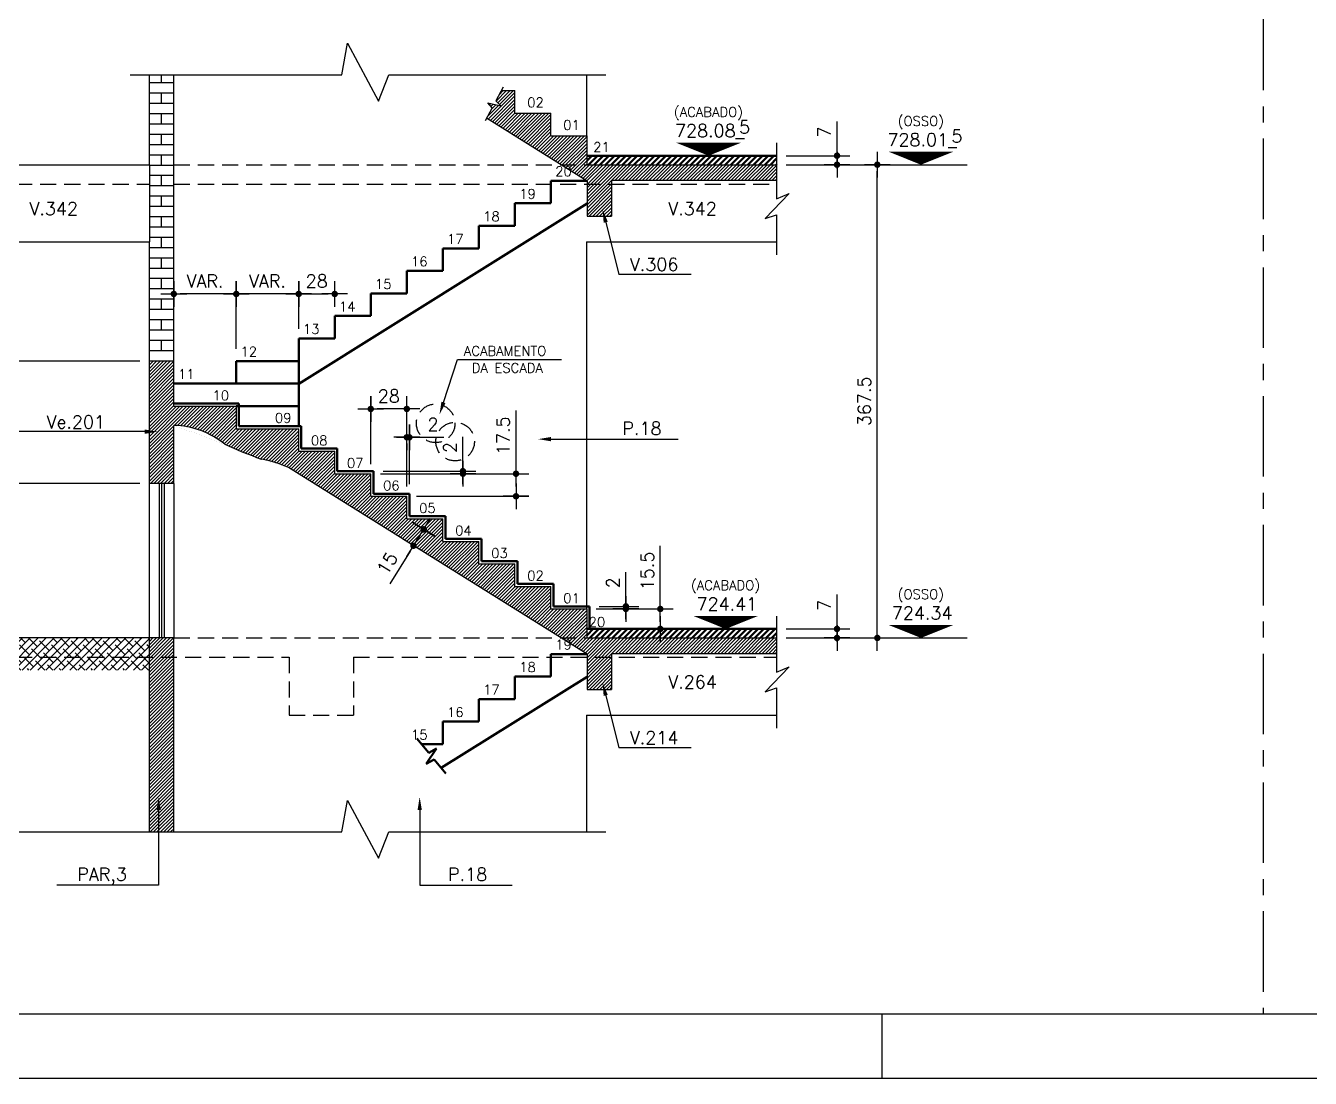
# Model space of a CAD drawing. Header units: inches. Extents: x 0 to 5940, y 0 to 4205.
# Drawn here: x 2500 to 3498, y 0 to 817 of the extents above; entities that cross this region are included whole.
import ezdxf
from ezdxf.enums import TextEntityAlignment as Align

# ---------------------------------------------------------------- set-up
doc = ezdxf.new("R2010")
doc.units = ezdxf.units.IN
doc.header["$LTSCALE"] = 50
doc.header["$MEASUREMENT"] = 0
doc.linetypes.add('CENTER', pattern=[2, 1.25, -0.25, 0.25, -0.25])
doc.linetypes.add('HIDDEN', pattern=[0.375, 0.25, -0.125])
for name, color, linetype in [('CORTES', 2, 'Continuous'), ('COTA', 6, 'Continuous'), ('FOLHA', 7, 'Continuous'), ('NIVEL', 3, 'Continuous'), ('TEXTO', 3, 'Continuous')]:
    doc.layers.add(name, color=color, linetype=linetype)
doc.styles.add('ROMANS', font='romans.shx')
doc.dimstyles.new('COTA_50', dxfattribs={"dimscale": 5, "dimtxt": 2, "dimasz": 1, "dimexe": 2, "dimexo": 1.5, "dimgap": 1, "dimtad": 1, "dimzin": 12, "dimdsep": 46, "dimtxsty": 'ROMANS', "dimblk1": 'COTA', "dimblk2": 'COTA', "dimsah": 1, "dimcen": -4, "dimdle": 1.5, "dimclrd": 6, "dimclre": 6, "dimclrt": 3, "dimadec": 0, "dimazin": 0, "dimtfac": 1, "dimtofl": 0, "dimtmove": 0, "dimatfit": 3, "dimldrblk": 'COTA', "dimfxl": 1, "dimtolj": 1, "dimtzin": 12, "dimarcsym": 0})

# ---------------------------------------------------------------- blocks, each defined once
blk = doc.blocks.new('COTA')
at = {"layer": 'COTA'}
for p, q in [((0, -2), (0, 2)), ((2, 0), (-2, 0))]:
    blk.add_line(p, q, dxfattribs=at)
at = {"layer": 'COTA', "const_width": 0.5}
blk.add_lwpolyline([(-0.25, 0, 1), (0.25, 0, 1)], format="xyb", close=True, dxfattribs=at)
blk = doc.blocks.new('*D111')
at = {"layer": 'COTA', "color": 6, "lineweight": -2, "transparency": 16777216}
for p, q in [((3129.95, 354), (3129.95, 375.66)), ((3090.53, 349), (3139.95, 349)), ((3090.53, 342), (3139.95, 342)), ((3129.95, 337), (3129.95, 332))]:
    blk.add_line(p, q, dxfattribs=at)
at = {"layer": 'Defpoints', "color": 0, "transparency": 16777216}
for p in [(3083.03, 349), (3083.03, 342), (3129.95, 349)]:
    blk.add_point(p, dxfattribs=at)
at = {"layer": 'COTA', "color": 6, "lineweight": -2, "transparency": 16777216, "xscale": 5, "yscale": 5, "zscale": 5}
for p, rotation in [((3129.95, 349), 270), ((3129.95, 342), 90)]:
    blk.add_blockref('COTA', p, dxfattribs=dict(at, rotation=rotation))
at = {"layer": 'COTA', "color": 3, "transparency": 16777216, "insert": (3119.95, 367.33), "char_height": 10, "attachment_point": 5, "rotation": 90, "style": 'ROMANS'}
blk.add_mtext('\\A1;7', dxfattribs=at)
blk = doc.blocks.new('*D109')
at = {"layer": 'COTA', "color": 6, "lineweight": -2, "transparency": 16777216}
for p, q in [((2663.27, 566.5), (2663.27, 619.11)), ((2711.77, 584), (2711.77, 619.11)), ((2706.77, 609.11), (2668.27, 609.11))]:
    blk.add_line(p, q, dxfattribs=at)
at = {"layer": 'Defpoints', "color": 0, "transparency": 16777216}
for p in [(2663.27, 609.11), (2711.77, 576.5), (2663.27, 559)]:
    blk.add_point(p, dxfattribs=at)
at = {"layer": 'COTA', "color": 6, "lineweight": -2, "transparency": 16777216, "xscale": 5, "yscale": 5, "zscale": 5, "rotation": 180}
blk.add_blockref('COTA', (2663.27, 609.11), dxfattribs=at)
at = {"layer": 'COTA', "color": 6, "lineweight": -2, "transparency": 16777216, "xscale": 5, "yscale": 5, "zscale": 5}
blk.add_blockref('COTA', (2711.77, 609.11), dxfattribs=at)
at = {"layer": 'COTA', "color": 3, "transparency": 16777216, "insert": (2687.52, 619.11), "char_height": 10, "attachment_point": 5, "style": 'ROMANS'}
blk.add_mtext('\\A1;VAR.', dxfattribs=at)
blk = doc.blocks.new('*D110')
at = {"layer": 'COTA', "color": 6, "lineweight": -2, "transparency": 16777216}
for p, q in [((2711.77, 582), (2711.77, 619.11)), ((2739.77, 599.5), (2739.77, 619.11)), ((2716.77, 609.11), (2734.77, 609.11))]:
    blk.add_line(p, q, dxfattribs=at)
at = {"layer": 'Defpoints', "color": 0, "transparency": 16777216}
for p in [(2739.77, 609.11), (2739.77, 592), (2711.77, 574.5)]:
    blk.add_point(p, dxfattribs=at)
at = {"layer": 'COTA', "color": 6, "lineweight": -2, "transparency": 16777216, "xscale": 5, "yscale": 5, "zscale": 5, "rotation": 180}
blk.add_blockref('COTA', (2711.77, 609.11), dxfattribs=at)
at = {"layer": 'COTA', "color": 6, "lineweight": -2, "transparency": 16777216, "xscale": 5, "yscale": 5, "zscale": 5}
blk.add_blockref('COTA', (2739.77, 609.11), dxfattribs=at)
at = {"layer": 'COTA', "color": 3, "transparency": 16777216, "insert": (2725.77, 619.11), "char_height": 10, "attachment_point": 5, "style": 'ROMANS'}
blk.add_mtext('\\A1;28', dxfattribs=at)
blk = doc.blocks.new('*D108')
at = {"layer": 'COTA', "color": 6, "lineweight": -2, "transparency": 16777216}
for p, q in [((2614.77, 606.61), (2614.77, 619.11)), ((2663.27, 606.61), (2663.27, 619.11)), ((2658.27, 609.11), (2619.77, 609.11))]:
    blk.add_line(p, q, dxfattribs=at)
at = {"layer": 'Defpoints', "color": 0, "transparency": 16777216}
for p in [(2614.77, 609.11), (2614.77, 599.11), (2663.27, 599.11)]:
    blk.add_point(p, dxfattribs=at)
at = {"layer": 'COTA', "color": 6, "lineweight": -2, "transparency": 16777216, "xscale": 5, "yscale": 5, "zscale": 5, "rotation": 180}
blk.add_blockref('COTA', (2614.77, 609.11), dxfattribs=at)
at = {"layer": 'COTA', "color": 6, "lineweight": -2, "transparency": 16777216, "xscale": 5, "yscale": 5, "zscale": 5}
blk.add_blockref('COTA', (2663.27, 609.11), dxfattribs=at)
at = {"layer": 'COTA', "color": 3, "transparency": 16777216, "insert": (2639.02, 619.11), "char_height": 10, "attachment_point": 5, "style": 'ROMANS'}
blk.add_mtext('\\A1;VAR.', dxfattribs=at)
blk = doc.blocks.new('*D112')
at = {"layer": 'COTA', "color": 6, "lineweight": -2, "transparency": 16777216}
for p, q in [((3090.53, 709.5), (3171.25, 709.5)), ((3161.25, 347), (3161.25, 704.5)), ((3163.14, 342), (3171.25, 342))]:
    blk.add_line(p, q, dxfattribs=at)
at = {"layer": 'Defpoints', "color": 0, "transparency": 16777216}
for p in [(3083.03, 709.5), (3161.25, 709.5), (3155.64, 342)]:
    blk.add_point(p, dxfattribs=at)
at = {"layer": 'COTA', "color": 6, "lineweight": -2, "transparency": 16777216, "xscale": 5, "yscale": 5, "zscale": 5}
for p, rotation in [((3161.25, 709.5), 90), ((3161.25, 342), 270)]:
    blk.add_blockref('COTA', p, dxfattribs=dict(at, rotation=rotation))
at = {"layer": 'COTA', "color": 3, "transparency": 16777216, "insert": (3151.25, 525.75), "char_height": 10, "attachment_point": 5, "rotation": 90, "style": 'ROMANS'}
blk.add_mtext('\\A1;367.5', dxfattribs=at)
blk = doc.blocks.new('*D113')
at = {"layer": 'COTA', "color": 6, "lineweight": -2, "transparency": 16777216}
for p, q in [((3129.95, 721.5), (3129.95, 743.16)), ((3090.53, 716.5), (3139.95, 716.5)), ((3090.53, 709.5), (3139.95, 709.5)), ((3129.95, 704.5), (3129.95, 699.5))]:
    blk.add_line(p, q, dxfattribs=at)
at = {"layer": 'Defpoints', "color": 0, "transparency": 16777216}
for p in [(3083.03, 716.5), (3083.03, 709.5), (3129.95, 716.5)]:
    blk.add_point(p, dxfattribs=at)
at = {"layer": 'COTA', "color": 6, "lineweight": -2, "transparency": 16777216, "xscale": 5, "yscale": 5, "zscale": 5}
for p, rotation in [((3129.95, 716.5), 270), ((3129.95, 709.5), 90)]:
    blk.add_blockref('COTA', p, dxfattribs=dict(at, rotation=rotation))
at = {"layer": 'COTA', "color": 3, "transparency": 16777216, "insert": (3119.95, 734.83), "char_height": 10, "attachment_point": 5, "rotation": 90, "style": 'ROMANS'}
blk.add_mtext('\\A1;7', dxfattribs=at)
blk = doc.blocks.new('*D115')
at = {"layer": 'COTA', "color": 6, "lineweight": -2, "transparency": 16777216}
for p, q in [((2992.67, 369.5), (2992.67, 413.55)), ((2942.77, 364.5), (3002.67, 364.5)), ((2981.22, 349), (3002.67, 349)), ((2992.67, 344), (2992.67, 339))]:
    blk.add_line(p, q, dxfattribs=at)
at = {"layer": 'Defpoints', "color": 0, "transparency": 16777216}
for p in [(2935.27, 364.5), (2992.67, 364.5), (2973.72, 349)]:
    blk.add_point(p, dxfattribs=at)
at = {"layer": 'COTA', "color": 6, "lineweight": -2, "transparency": 16777216, "xscale": 5, "yscale": 5, "zscale": 5}
for p, rotation in [((2992.67, 364.5), 270), ((2992.67, 349), 90)]:
    blk.add_blockref('COTA', p, dxfattribs=dict(at, rotation=rotation))
at = {"layer": 'COTA', "color": 3, "transparency": 16777216, "insert": (2982.67, 394.02), "char_height": 10, "attachment_point": 5, "rotation": 90, "style": 'ROMANS'}
blk.add_mtext('\\A1;15.5', dxfattribs=at)
blk = doc.blocks.new('*D116')
at = {"layer": 'COTA', "color": 6, "lineweight": -2, "transparency": 16777216}
for p, q in [((2965.92, 371.5), (2965.92, 393.16)), ((2945.27, 366.5), (2975.92, 366.5)), ((2964.75, 364.5), (2975.92, 364.5)), ((2965.92, 359.5), (2965.92, 354.5))]:
    blk.add_line(p, q, dxfattribs=at)
at = {"layer": 'Defpoints', "color": 0, "transparency": 16777216}
for p in [(2937.77, 366.5), (2957.25, 364.5), (2965.92, 366.5)]:
    blk.add_point(p, dxfattribs=at)
at = {"layer": 'COTA', "color": 6, "lineweight": -2, "transparency": 16777216, "xscale": 5, "yscale": 5, "zscale": 5}
for p, rotation in [((2965.92, 366.5), 270), ((2965.92, 364.5), 90)]:
    blk.add_blockref('COTA', p, dxfattribs=dict(at, rotation=rotation))
at = {"layer": 'COTA', "color": 3, "transparency": 16777216, "insert": (2955.92, 384.83), "char_height": 10, "attachment_point": 5, "rotation": 90, "style": 'ROMANS'}
blk.add_mtext('\\A1;2', dxfattribs=at)
blk = doc.blocks.new('*D117')
at = {"layer": 'CORTES', "color": 6, "lineweight": -2, "transparency": 16777216}
for p, q in [((2817.41, 420.97), (2800.4, 431.61)), ((2811.53, 430.55), (2814.18, 434.79)), ((2798.28, 409.35), (2782.5, 384.11)), ((2809.46, 408.25), (2792.45, 418.89))]:
    blk.add_line(p, q, dxfattribs=at)
at = {"layer": 'Defpoints', "color": 0, "transparency": 16777216}
for p in [(2800.93, 413.59), (2823.77, 417), (2815.82, 404.28)]:
    blk.add_point(p, dxfattribs=at)
at = {"layer": 'CORTES', "color": 6, "lineweight": -2, "transparency": 16777216, "xscale": 5, "yscale": 5, "zscale": 5}
for p, rotation in [((2808.88, 426.31), 237.9946167919209), ((2800.93, 413.59), 57.99461679192092)]:
    blk.add_blockref('COTA', p, dxfattribs=dict(at, rotation=rotation))
at = {"layer": 'CORTES', "color": 3, "transparency": 16777216, "insert": (2780.58, 399.91), "char_height": 10, "attachment_point": 5, "rotation": 57.99462, "style": 'ROMANS'}
blk.add_mtext('\\A1;15', dxfattribs=at)
blk = doc.blocks.new('*D118')
at = {"layer": 'COTA', "color": 6, "lineweight": -2, "transparency": 16777216}
for p, q in [((2767.77, 477), (2767.77, 529.81)), ((2795.77, 459.5), (2795.77, 529.81)), ((2790.77, 519.81), (2772.77, 519.81))]:
    blk.add_line(p, q, dxfattribs=at)
at = {"layer": 'Defpoints', "color": 0, "transparency": 16777216}
for p in [(2767.77, 519.81), (2767.77, 469.5), (2795.77, 452)]:
    blk.add_point(p, dxfattribs=at)
at = {"layer": 'COTA', "color": 6, "lineweight": -2, "transparency": 16777216, "xscale": 5, "yscale": 5, "zscale": 5, "rotation": 180}
blk.add_blockref('COTA', (2767.77, 519.81), dxfattribs=at)
at = {"layer": 'COTA', "color": 6, "lineweight": -2, "transparency": 16777216, "xscale": 5, "yscale": 5, "zscale": 5}
blk.add_blockref('COTA', (2795.77, 519.81), dxfattribs=at)
at = {"layer": 'COTA', "color": 3, "transparency": 16777216, "insert": (2781.77, 529.81), "char_height": 10, "attachment_point": 5, "style": 'ROMANS'}
blk.add_mtext('\\A1;28', dxfattribs=at)
blk = doc.blocks.new('*D119')
at = {"layer": 'COTA', "color": 6, "lineweight": -2, "transparency": 16777216}
for p, q in [((2880.6, 474.5), (2880.6, 518.55)), ((2775.27, 469.5), (2890.6, 469.5)), ((2803.27, 452), (2890.6, 452)), ((2880.6, 447), (2880.6, 442))]:
    blk.add_line(p, q, dxfattribs=at)
at = {"layer": 'Defpoints', "color": 0, "transparency": 16777216}
for p in [(2767.77, 469.5), (2880.6, 469.5), (2795.77, 452)]:
    blk.add_point(p, dxfattribs=at)
at = {"layer": 'COTA', "color": 6, "lineweight": -2, "transparency": 16777216, "xscale": 5, "yscale": 5, "zscale": 5}
for p, rotation in [((2880.6, 469.5), 270), ((2880.6, 452), 90)]:
    blk.add_blockref('COTA', p, dxfattribs=dict(at, rotation=rotation))
at = {"layer": 'COTA', "color": 3, "transparency": 16777216, "insert": (2870.6, 499.02), "char_height": 10, "attachment_point": 5, "rotation": 90, "style": 'ROMANS'}
blk.add_mtext('\\A1;17.5', dxfattribs=at)
blk = doc.blocks.new('*D120')
at = {"layer": 'COTA', "color": 6, "lineweight": -2, "transparency": 16777216}
for p, q in [((2797.77, 461.5), (2797.77, 507.8)), ((2790.77, 497.8), (2785.77, 497.8)), ((2795.77, 493.09), (2795.77, 487.8)), ((2797.77, 497.8), (2824.43, 497.8)), ((2802.77, 497.8), (2807.77, 497.8))]:
    blk.add_line(p, q, dxfattribs=at)
at = {"layer": 'Defpoints', "color": 0, "transparency": 16777216}
for p in [(2795.77, 500.59), (2797.77, 497.8), (2797.77, 454)]:
    blk.add_point(p, dxfattribs=at)
at = {"layer": 'COTA', "color": 6, "lineweight": -2, "transparency": 16777216, "xscale": 5, "yscale": 5, "zscale": 5}
blk.add_blockref('COTA', (2795.77, 497.8), dxfattribs=at)
at = {"layer": 'COTA', "color": 6, "lineweight": -2, "transparency": 16777216, "xscale": 5, "yscale": 5, "zscale": 5, "rotation": 180}
blk.add_blockref('COTA', (2797.77, 497.8), dxfattribs=at)
at = {"layer": 'COTA', "color": 3, "transparency": 16777216, "insert": (2816.1, 507.8), "char_height": 10, "attachment_point": 5, "style": 'ROMANS'}
blk.add_mtext('\\A1;2', dxfattribs=at)
blk = doc.blocks.new('*D121')
at = {"layer": 'COTA', "color": 6, "lineweight": -2, "transparency": 16777216}
for p, q in [((2839.36, 476.5), (2839.36, 498.16)), ((2775.27, 469.5), (2849.36, 469.5)), ((2777.27, 471.5), (2849.36, 471.5)), ((2839.36, 464.5), (2839.36, 459.5))]:
    blk.add_line(p, q, dxfattribs=at)
at = {"layer": 'Defpoints', "color": 0, "transparency": 16777216}
for p in [(2767.77, 469.5), (2769.77, 471.5), (2839.36, 471.5)]:
    blk.add_point(p, dxfattribs=at)
at = {"layer": 'COTA', "color": 6, "lineweight": -2, "transparency": 16777216, "xscale": 5, "yscale": 5, "zscale": 5}
for p, rotation in [((2839.36, 471.5), 270), ((2839.36, 469.5), 90)]:
    blk.add_blockref('COTA', p, dxfattribs=dict(at, rotation=rotation))
at = {"layer": 'COTA', "color": 3, "transparency": 16777216, "insert": (2829.36, 489.83), "char_height": 10, "attachment_point": 5, "rotation": 90, "style": 'ROMANS'}
blk.add_mtext('\\A1;2', dxfattribs=at)
blk = doc.blocks.new('*D259')
at = {"layer": 'COTA', "color": 6, "lineweight": -2}
for p, q in [((2588.27, 557), (2369.93, 557)), ((2379.93, 552), (2379.93, 467)), ((2588.27, 462), (2369.93, 462))]:
    blk.add_line(p, q, dxfattribs=at)
at = {"layer": 'Defpoints', "color": 0}
for p in [(2595.77, 557), (2379.93, 462), (2595.77, 462)]:
    blk.add_point(p, dxfattribs=at)
at = {"layer": 'COTA', "color": 6, "lineweight": -2, "xscale": 5, "yscale": 5, "zscale": 5}
for p, rotation in [((2379.93, 557), 90), ((2379.93, 462), 270)]:
    blk.add_blockref('COTA', p, dxfattribs=dict(at, rotation=rotation))
at = {"layer": 'COTA', "color": 3, "insert": (2369.93, 509.5), "char_height": 10, "attachment_point": 5, "rotation": 90, "style": 'ROMANS'}
blk.add_mtext('\\A1;95', dxfattribs=at)
blk = doc.blocks.new('*D260')
at = {"layer": 'COTA', "color": 6, "lineweight": -2, "transparency": 16777216}
for p, q in [((2580.77, 462), (2369.93, 462)), ((2379.93, 457), (2379.93, 347)), ((2447.21, 342), (2369.93, 342))]:
    blk.add_line(p, q, dxfattribs=at)
at = {"layer": 'Defpoints', "color": 0, "transparency": 16777216}
for p in [(2588.27, 462), (2379.93, 342), (2454.71, 342)]:
    blk.add_point(p, dxfattribs=at)
at = {"layer": 'COTA', "color": 6, "lineweight": -2, "transparency": 16777216, "xscale": 5, "yscale": 5, "zscale": 5}
for p, rotation in [((2379.93, 462), 90), ((2379.93, 342), 270)]:
    blk.add_blockref('COTA', p, dxfattribs=dict(at, rotation=rotation))
at = {"layer": 'COTA', "color": 3, "transparency": 16777216, "insert": (2369.93, 402), "char_height": 10, "attachment_point": 5, "rotation": 90, "style": 'ROMANS'}
blk.add_mtext('\\A1;120', dxfattribs=at)

msp = doc.modelspace()

# ---------------------------------------------------------------- hatches: boundary and pattern name
at = {"layer": 'CORTES'}
h = msp.add_hatch(dxfattribs=at)
h.set_pattern_fill('ANSI31', color=252, scale=15)
h.set_pattern_definition([(45, (-6961.3629, 14083.8969), (-1.32582521, 1.32582521), [])])
h.paths.add_polyline_path([(3083.03, 709.498), (2935.768, 709.498), (2935.768, 731.998), (2907.768, 731.998), (2907.768, 749.498), (2879.768, 749.498), (2879.768, 766.998), (2869.285, 766.998), (2865.016, 759.071), (2868.692, 755.112), (2858.692, 757.612), (2862.057, 753.575), (2857.748, 745.572), (2935.768, 696.809), (2935.768, 669.498), (2954.768, 669.498), (2954.768, 697.498), (3083.03, 697.498)])
h.paths.add_polyline_path([(2910.253, 698.712), (2926.146, 698.712), (2926.146, 709.962), (2910.253, 709.962)], flags=25)
at = {"layer": 'CORTES', "linetype": 'Continuous', "lineweight": 50}
h = msp.add_hatch(dxfattribs=at)
h.set_pattern_fill('ANSI31', color=253, scale=25)
h.set_pattern_definition([(45, (-6961.363, 14083.897), (-2.2097087, 2.2097087), [])])
h.paths.add_polyline_path([(3083.03, 716.498), (2935.768, 716.498), (2935.768, 709.498), (3083.03, 709.498)])
at = {"layer": 'CORTES'}
h = msp.add_hatch(dxfattribs=at)
h.set_pattern_fill('ANSI31', color=252, scale=15)
h.paths.add_polyline_path([(3083.03, 341.998), (2935.768, 341.998), (2915.466, 341.998), (2935.768, 329.309), (2935.768, 326.998), (2954.768, 326.998), (2954.768, 329.998), (3083.03, 329.998)])
h.paths.add_polyline_path([(2954.768, 326.998), (2935.768, 326.998), (2935.768, 301.998), (2954.768, 301.998)])
h.paths.add_polyline_path([(2911.324, 331.212), (2925.789, 331.212), (2925.789, 342.462), (2911.324, 342.462)], flags=9)
edge = h.paths.add_edge_path()
edge.add_line((2614.768, 556.998), (2595.768, 556.998))
edge.add_line((2595.768, 556.998), (2595.768, 461.998))
edge.add_line((2595.768, 461.998), (2614.768, 461.998))
edge.add_line((2614.768, 461.998), (2614.768, 506.998))
edge.add_arc((2613.351, 442.06), 64.954, 50.838688, 88.749267, ccw=False)
edge.add_arc((2792.419, 792.189), 330.026, 245.272649, 250.580597)
edge.add_arc((2663.764, 384.052), 98.717, 66.061951, 78.945588, ccw=False)
edge.add_line((2703.818, 474.278), (2915.466, 341.998))
edge.add_line((2915.466, 341.998), (2935.768, 341.998))
edge.add_line((2935.768, 341.998), (2935.768, 364.498))
edge.add_line((2935.768, 364.498), (2907.768, 364.498))
edge.add_line((2907.768, 364.498), (2907.768, 381.998))
edge.add_line((2907.768, 381.998), (2879.768, 381.998))
edge.add_line((2879.768, 381.998), (2879.768, 399.498))
edge.add_line((2879.768, 399.498), (2851.768, 399.498))
edge.add_line((2851.768, 399.498), (2851.768, 416.998))
edge.add_line((2851.768, 416.998), (2823.768, 416.998))
edge.add_line((2823.768, 416.998), (2823.768, 434.498))
edge.add_line((2823.768, 434.498), (2795.768, 434.498))
edge.add_line((2795.768, 434.498), (2795.768, 451.998))
edge.add_line((2795.768, 451.998), (2767.768, 451.998))
edge.add_line((2767.768, 451.998), (2767.768, 469.498))
edge.add_line((2767.768, 469.498), (2739.768, 469.498))
edge.add_line((2739.768, 469.498), (2739.768, 486.998))
edge.add_line((2739.768, 486.998), (2711.768, 486.998))
edge.add_line((2711.768, 486.998), (2711.768, 504.498))
edge.add_line((2711.768, 504.498), (2663.268, 504.498))
edge.add_line((2663.268, 504.498), (2663.268, 521.998))
edge.add_line((2663.268, 521.998), (2614.768, 521.998))
edge.add_line((2614.768, 521.998), (2614.768, 556.998))
h = msp.add_hatch(dxfattribs=at)
h.set_pattern_fill('ANSI38', color=253, scale=35)
h.set_pattern_definition([(45, (-5642.808, 12366.112), (-3.0935922, 3.0935922), []), (135, (-5642.808, 12366.112), (-9.2807765, 3.0935922), [10.9375, -6.5625])])
h.paths.add_polyline_path([(2595.768, 341.998), (2454.705, 341.998), (2454.705, 316.998), (2595.768, 316.998)])
h = msp.add_hatch(dxfattribs=at)
h.set_pattern_fill('ANSI31', color=252, scale=15)
h.paths.add_polyline_path([(2614.768, 341.998), (2595.768, 341.998), (2595.768, 326.998), (2614.768, 326.998)])
h.paths.add_polyline_path([(2614.768, 326.998), (2595.768, 326.998), (2595.768, 191.335), (2614.768, 191.335)])
at = {"layer": 'CORTES', "linetype": 'Continuous', "lineweight": 50}
h = msp.add_hatch(dxfattribs=at)
h.set_pattern_fill('ANSI31', color=253, scale=25)
h.set_pattern_definition([(45, (-7184.4952, 12674.5785), (-2.2097087, 2.2097087), [])])
h.paths.add_polyline_path([(2935.768, 348.998), (2935.768, 341.998), (3083.03, 341.998), (3083.03, 348.998)])

# ---------------------------------------------------------------- linework, layer by layer
at = {"layer": 'CORTES', "color": 8}
for p, q in [((2745.329, 779.397), (2749.692, 803.897)), ((2749.692, 803.897), (2773.692, 758.897)), ((2580.768, 779.397), (2745.329, 779.397)), ((2605.268, 772.998), (2605.268, 779.397)), ((2614.768, 551.998), (2614.768, 779.397)), ((2773.692, 758.897), (2781.777, 779.397)), ((2781.777, 779.397), (2950.268, 779.397)), ((2614.768, 772.998), (2595.768, 772.998)), ((2870.692, 769.612), (2865.016, 759.071)), ((2614.768, 764.998), (2595.768, 764.998)), ((2605.268, 756.998), (2605.268, 764.998)), ((2868.692, 755.112), (2865.016, 759.071)), ((2614.768, 756.998), (2595.768, 756.998)), ((2614.768, 748.998), (2595.768, 748.998)), ((2605.268, 740.998), (2605.268, 748.998)), ((2862.057, 753.575), (2856.692, 743.612)), ((2862.057, 753.575), (2858.692, 757.612)), ((2858.692, 757.612), (2868.692, 755.112)), ((2614.768, 740.998), (2595.768, 740.998)), ((2614.768, 732.998), (2595.768, 732.998)), ((2605.268, 724.998), (2605.268, 732.998)), ((2614.768, 724.998), (2595.768, 724.998)), ((3083.03, 726.498), (3083.03, 682.893)), ((2614.768, 716.998), (2595.768, 716.998)), ((2595.768, 709.498), (2595.768, 649.498)), ((2614.768, 708.998), (2595.768, 708.998)), ((2605.268, 708.998), (2605.268, 716.998)), ((2614.768, 700.998), (2595.768, 700.998)), ((2605.268, 692.998), (2605.268, 700.998)), ((2614.768, 692.998), (2595.768, 692.998)), ((2614.768, 684.998), (2595.768, 684.998)), ((2605.268, 676.998), (2605.268, 684.998)), ((3092.853, 687.115), (3074.133, 667.665)), ((3083.03, 682.893), (3092.853, 687.115)), ((2614.768, 676.998), (2595.768, 676.998)), ((2614.768, 668.998), (2595.768, 668.998)), ((2605.268, 660.998), (2605.268, 668.998)), ((3074.133, 667.665), (3083.03, 670.654)), ((3083.03, 670.654), (3083.03, 639.498)), ((2614.768, 660.998), (2595.768, 660.998)), ((2614.768, 652.998), (2595.768, 652.998)), ((2605.268, 644.998), (2605.268, 652.998)), ((2614.768, 644.998), (2595.768, 644.998)), ((2614.768, 636.998), (2595.768, 636.998)), ((2614.768, 628.998), (2595.768, 628.998)), ((2605.268, 628.998), (2605.268, 636.998)), ((2614.768, 620.998), (2595.768, 620.998)), ((2605.268, 612.998), (2605.268, 620.998)), ((2614.768, 612.998), (2595.768, 612.998)), ((2614.768, 604.998), (2595.768, 604.998)), ((2605.268, 596.998), (2605.268, 604.998)), ((2614.768, 596.998), (2595.768, 596.998)), ((2614.768, 588.998), (2595.768, 588.998)), ((2605.268, 580.998), (2605.268, 588.998)), ((2614.768, 580.998), (2595.768, 580.998)), ((2614.768, 572.998), (2595.768, 572.998)), ((2605.268, 564.998), (2605.268, 572.998)), ((2614.768, 564.998), (2595.768, 564.998)), ((2603.268, 461.998), (2603.268, 341.998)), ((2605.268, 461.998), (2605.268, 341.998)), ((2607.268, 461.998), (2607.268, 341.998)), ((2614.768, 461.998), (2614.768, 341.998)), ((3083.03, 358.998), (3083.03, 315.393)), ((3092.853, 319.615), (3074.133, 300.165)), ((3083.03, 315.393), (3092.853, 319.615)), ((3074.133, 300.165), (3083.03, 303.154)), ((3083.03, 303.154), (3083.03, 271.998)), ((2745.329, 191.335), (2749.692, 215.835)), ((2749.692, 215.835), (2773.692, 170.835)), ((2431.281, 191.335), (2745.329, 191.335)), ((2773.692, 170.835), (2781.777, 191.335)), ((2781.777, 191.335), (2950.268, 191.335))]:
    msp.add_line(p, q, dxfattribs=at)
at = {"layer": 'CORTES'}
for p, q in [((2595.768, 709.498), (2595.768, 779.397)), ((2935.268, 779.397), (2935.268, 731.998)), ((2454.705, 709.498), (2595.768, 709.498)), ((2454.705, 649.498), (2595.768, 649.498)), ((2595.768, 551.998), (2595.768, 649.498)), ((2935.268, 649.498), (2935.268, 364.498)), ((2935.268, 649.498), (3083.03, 649.498)), ((2595.768, 341.998), (2595.768, 461.998)), ((2595.768, 341.998), (2454.705, 341.998)), ((2935.268, 281.998), (3083.03, 281.998)), ((2935.268, 281.998), (2935.268, 191.335))]:
    msp.add_line(p, q, dxfattribs=at)
at = {"layer": 'CORTES', "color": 1}
for p, q in [((2869.285, 766.998), (2879.768, 766.998)), ((2879.768, 749.498), (2879.768, 766.998)), ((2879.768, 749.498), (2907.768, 749.498)), ((2907.768, 731.998), (2907.768, 749.498)), ((2935.768, 696.809), (2857.748, 745.572)), ((2907.768, 731.998), (2935.768, 731.998)), ((2935.768, 709.498), (2935.768, 731.998)), ((2935.768, 709.498), (3083.03, 709.498)), ((2935.768, 696.809), (2935.768, 669.498)), ((2954.768, 697.498), (2954.768, 669.498)), ((2954.768, 697.498), (3083.03, 697.498)), ((2935.768, 669.498), (2954.768, 669.498)), ((2614.768, 556.998), (2595.768, 556.998)), ((2595.768, 461.998), (2595.768, 556.998)), ((2614.768, 521.998), (2614.768, 556.998)), ((2614.768, 521.998), (2663.268, 521.998)), ((2663.268, 521.998), (2663.268, 504.498)), ((2614.768, 461.998), (2614.768, 506.998)), ((2663.268, 504.498), (2711.768, 504.498)), ((2711.768, 486.998), (2711.768, 504.498)), ((2711.768, 486.998), (2739.768, 486.998)), ((2739.768, 469.498), (2739.768, 486.998)), ((2935.768, 329.309), (2703.818, 474.278)), ((2739.768, 469.498), (2767.768, 469.498)), ((2767.768, 451.998), (2767.768, 469.498)), ((2614.768, 461.998), (2595.768, 461.998)), ((2767.768, 451.998), (2795.768, 451.998)), ((2795.768, 434.498), (2795.768, 451.998)), ((2795.768, 434.498), (2823.768, 434.498)), ((2823.768, 416.998), (2823.768, 434.498)), ((2823.768, 416.998), (2851.768, 416.998)), ((2851.768, 399.498), (2851.768, 416.998)), ((2851.768, 399.498), (2879.768, 399.498)), ((2879.768, 381.998), (2879.768, 399.498)), ((2879.768, 381.998), (2907.768, 381.998)), ((2907.768, 364.498), (2907.768, 381.998)), ((2907.768, 364.498), (2935.768, 364.498)), ((2935.768, 341.998), (2935.768, 364.498)), ((2614.768, 341.998), (2595.768, 341.998)), ((2595.768, 191.335), (2595.768, 341.998)), ((2614.768, 191.335), (2614.768, 341.998)), ((2935.768, 341.998), (3083.03, 341.998)), ((2954.768, 329.998), (2954.768, 301.998)), ((2954.768, 329.998), (3083.03, 329.998)), ((2935.768, 329.309), (2935.768, 301.998)), ((2935.768, 301.998), (2954.768, 301.998))]:
    msp.add_line(p, q, dxfattribs=at)
at = {"layer": 'CORTES', "color": 8, "linetype": 'HIDDEN'}
for p, q in [((2614.768, 709.498), (2935.768, 709.498)), ((2454.705, 694.498), (2595.768, 694.498)), ((2614.768, 694.498), (3083.03, 694.498)), ((2614.768, 341.998), (2935.768, 341.998)), ((2454.705, 326.998), (2704.268, 326.998)), ((2704.268, 326.998), (2704.268, 281.998)), ((2754.268, 326.998), (3083.03, 326.998)), ((2754.268, 326.998), (2754.268, 281.998)), ((2704.268, 281.998), (2754.268, 281.998))]:
    msp.add_line(p, q, dxfattribs=at)
at = {"layer": 'CORTES', "color": 253, "linetype": 'Continuous', "lineweight": 50}
for p, q in [((2935.768, 716.498), (3083.03, 716.498)), ((2907.768, 696.998), (2907.768, 679.498)), ((2907.768, 696.998), (2935.466, 696.998)), ((2711.768, 539.309), (2935.768, 679.309)), ((2879.768, 679.498), (2879.768, 661.998)), ((2879.768, 679.498), (2907.768, 679.498)), ((2851.768, 661.998), (2851.768, 644.498)), ((2851.768, 661.998), (2879.768, 661.998)), ((2823.768, 644.498), (2823.768, 626.998)), ((2823.768, 644.498), (2851.768, 644.498)), ((2795.768, 626.998), (2795.768, 609.498)), ((2795.768, 626.998), (2823.768, 626.998)), ((2767.768, 609.498), (2767.768, 591.998)), ((2767.768, 609.498), (2795.768, 609.498)), ((2739.768, 591.998), (2739.768, 574.498)), ((2739.768, 591.998), (2767.768, 591.998)), ((2711.768, 506.498), (2711.768, 574.498)), ((2711.768, 574.498), (2739.768, 574.498)), ((2663.268, 556.998), (2663.268, 539.498)), ((2663.268, 556.998), (2711.768, 556.998)), ((2614.768, 539.498), (2711.768, 539.498)), ((2614.768, 523.998), (2665.268, 523.998)), ((2663.268, 521.998), (2711.768, 521.998)), ((2665.268, 523.998), (2665.268, 506.498)), ((2665.268, 506.498), (2713.768, 506.498)), ((2713.768, 506.498), (2713.768, 488.998)), ((2713.768, 488.998), (2741.768, 488.998)), ((2741.768, 471.498), (2741.768, 488.998)), ((2741.768, 471.498), (2769.768, 471.498)), ((2769.768, 453.998), (2769.768, 471.498)), ((2769.768, 453.998), (2797.768, 453.998)), ((2797.768, 436.498), (2797.768, 453.998)), ((2797.768, 436.498), (2825.768, 436.498)), ((2825.768, 418.998), (2825.768, 436.498)), ((2825.768, 418.998), (2853.768, 418.998)), ((2853.768, 401.498), (2853.768, 418.998)), ((2853.768, 401.498), (2881.768, 401.498)), ((2881.768, 383.998), (2881.768, 401.498)), ((2881.768, 383.998), (2909.768, 383.998)), ((2909.768, 366.498), (2909.768, 383.998)), ((2909.768, 366.498), (2937.768, 366.498)), ((2937.768, 348.998), (2937.768, 366.498)), ((2935.768, 348.998), (3083.03, 348.998)), ((2907.768, 329.498), (2907.768, 311.998)), ((2907.768, 329.498), (2935.466, 329.498)), ((2822.526, 241.032), (2935.768, 311.809)), ((2879.768, 311.998), (2879.768, 294.498)), ((2879.768, 311.998), (2907.768, 311.998)), ((2851.768, 294.498), (2851.768, 276.998)), ((2851.768, 294.498), (2879.768, 294.498)), ((2823.768, 276.998), (2823.768, 259.498)), ((2823.768, 276.998), (2851.768, 276.998)), ((2803.491, 263.945), (2812.82, 252.715)), ((2807.185, 259.498), (2823.768, 259.498)), ((2818.776, 256.063), (2810.814, 244.131)), ((2812.82, 252.715), (2818.776, 256.063)), ((2810.814, 244.131), (2817.139, 247.516)), ((2817.139, 247.516), (2826.152, 236.668))]:
    msp.add_line(p, q, dxfattribs=at)
at = {"layer": 'CORTES', "color": 1}
for centre, radius, start, end in [((2613.351, 442.06), 64.954, 50.838688, 88.749267), ((2792.419, 792.189), 330.026, 245.272649, 250.580597), ((2663.764, 384.052), 98.717, 66.061951, 78.945588)]:
    msp.add_arc(centre, radius, start, end, dxfattribs=at)
at = {"layer": 'COTA'}
for p, q in [((3139.945, 709.498), (3231.004, 709.498)), ((3139.945, 341.998), (3231.004, 341.998))]:
    msp.add_line(p, q, dxfattribs=at)
at = {"layer": 'FOLHA', "color": 1}
msp.add_line((125, 50), (5895, 50), dxfattribs=at)
at = {"layer": 'FOLHA'}
msp.add_line((3165, 0), (3165, 50), dxfattribs=at)
msp.add_lwpolyline([(0, 4205), (0, 0), (5940, 0), (5940, 4205)], close=True, dxfattribs=at)
at = {"layer": 'NIVEL', "color": 1}
for points in [[(3030.192, 716.498, 0, 50, 0), (3030.192, 726.498, 50, 50, 0)], [(3195.188, 709.498, 0, 50, 0), (3195.188, 719.498, 50, 50, 0)], [(3043.462, 348.998, 0, 50, 0), (3043.462, 358.998, 50, 50, 0)], [(3195.188, 341.998, 0, 50, 0), (3195.188, 351.998, 50, 50, 0)]]:
    msp.add_lwpolyline(points, format="xyseb", dxfattribs=at)
at = {"layer": 'TEXTO', "color": 8, "linetype": 'CENTER'}
msp.add_line((3461.103, 2529.762), (3461.103, 50), dxfattribs=at)
at = {"layer": 'TEXTO', "color": 8}
for p, q in [((2950.286, 664.841), (2960.346, 624.201)), ((3016.674, 624.201), (2960.346, 624.201)), ((2824.224, 524.85), (2835.098, 558.3)), ((2835.098, 558.3), (2915.917, 558.3)), ((2592.164, 502.178), (2493.318, 502.178)), ((2907.819, 496.358), (3006.665, 496.358)), ((2950.286, 297.341), (2960.346, 256.701)), ((3016.674, 256.701), (2960.346, 256.701)), ((2602.962, 208.331), (2602.962, 150.107)), ((2805.748, 208.331), (2805.748, 150.107)), ((2602.962, 150.107), (2523.872, 150.107)), ((2805.748, 150.107), (2877.528, 150.107))]:
    msp.add_line(p, q, dxfattribs=at)
at = {"layer": 'TEXTO', "color": 4, "linetype": 'HIDDEN'}
for centre in [(2818.201, 508.645), (2833.3, 494.476)]:
    msp.add_circle(centre, 14.989, dxfattribs=at)
at = {"layer": 'TEXTO', "color": 8}
for points in [[(2948.668, 664.441), (2951.903, 665.242), (2947.883, 674.548)], [(2825.809, 524.335), (2822.639, 525.365), (2821.132, 515.34)], [(2592.164, 500.511), (2592.164, 503.845), (2602.164, 502.178)], [(2907.819, 494.692), (2907.819, 498.025), (2897.819, 496.358)], [(2948.668, 296.941), (2951.903, 297.742), (2947.883, 307.048)], [(2604.629, 208.331), (2601.295, 208.331), (2602.962, 218.331)], [(2807.415, 208.331), (2804.082, 208.331), (2805.748, 218.331)]]:
    msp.add_solid(points, dxfattribs=at)

# ---------------------------------------------------------------- texts
at = {"layer": 'NIVEL', "color": 4, "style": 'ROMANS'}
for s, p in [('(ACABADO)', (3030.088, 746.655)), ('(OSSO)', (3195.084, 739.655)), ('(ACABADO)', (3043.358, 379.155)), ('(OSSO)', (3195.084, 372.155))]:
    msp.add_text(s, height=7.5, dxfattribs=at).set_placement(p, align=Align.CENTER)
at = {"layer": 'NIVEL', "color": 3, "style": 'ROMANS'}
for s, p in [('728.08_', (3031.08, 730.851)), ('5', (3058.116, 733.694)), ('728.01_', (3196.076, 723.851)), ('5', (3223.112, 726.694)), ('724.41', (3044.35, 363.351)), ('724.34', (3196.076, 356.351))]:
    msp.add_text(s, height=10, dxfattribs=at).set_placement(p, align=Align.CENTER)
at = {"layer": 'TEXTO', "color": 4, "style": 'ROMANS'}
for s, p in [('02', (2889.303, 754.077)), ('01', (2917.303, 736.577)), ('21', (2940.555, 719.449)), ('20', (2911.057, 700.587)), ('19', (2883.057, 683.087)), ('18', (2855.057, 665.587)), ('17', (2827.057, 648.087)), ('16', (2799.057, 630.587)), ('15', (2771.057, 613.087)), ('14', (2743.057, 595.587)), ('13', (2715.057, 578.087)), ('12', (2666.557, 560.587)), ('ACABAMENTO ', (2840.117, 561.099)), ('11', (2618.057, 543.087)), ('DA ESCADA', (2846.188, 547.989)), ('10', (2644.803, 526.577)), ('09', (2693.303, 509.077)), ('08', (2721.303, 491.577)), ('07', (2749.303, 474.077)), ('06', (2777.303, 456.577)), ('05', (2805.303, 439.077)), ('04', (2833.303, 421.577)), ('03', (2861.303, 404.077)), ('02', (2889.303, 386.577)), ('01', (2917.303, 369.077)), ('20', (2937.057, 350.587)), ('19', (2911.057, 333.087)), ('18', (2883.057, 315.587)), ('17', (2855.057, 298.087)), ('16', (2827.057, 280.587)), ('15', (2799.057, 263.087))]:
    msp.add_text(s, height=7.5, dxfattribs=at).set_placement(p)
at = {"layer": 'TEXTO', "color": 3, "style": 'ROMANS'}
for s, p in [('V.342', (2502.615, 670.326)), ('V.342', (2998.841, 670.326)), ('V.306', (2969.02, 627)), ('V.264', (2998.841, 302.826)), ('V.214', (2969.02, 259.5))]:
    msp.add_text(s, height=10, dxfattribs=at).set_placement(p)
at = {"layer": 'TEXTO', "style": 'ROMANS'}
for s, p in [('Ve.201', (2515.896, 504.675)), ('P.18', (2963.232, 499.686)), ('PAR,3', (2539.743, 153.434)), ('P.18', (2827.8, 153.434))]:
    msp.add_text(s, height=10, dxfattribs=at).set_placement(p)

# ---------------------------------------------------------------- dimensions: what is measured, and where the dimension line sits
at = {"layer": 'CORTES'}
dim = msp.add_aligned_dim(p1=(2823.768, 416.998), p2=(2815.818, 404.278), distance=-17.562, dimstyle='COTA_50', dxfattribs=at)
dim.commit()
dim.dimension.update_dxf_attribs({"geometry": '*D117', "text_midpoint": (2780.584, 399.907)})
at = {"layer": 'COTA'}
for base, p1, p2, angle, picture, middle in [((3129.945, 716.498), (3083.03, 709.498), (3083.03, 716.498), 90, '*D113', (3119.945, 734.831)), ((3161.249, 709.498), (3155.636, 341.998), (3083.03, 709.498), 90, '*D112', (3151.249, 525.748)), ((2379.931, 461.998), (2595.768, 556.998), (2595.768, 461.998), 90, '*D259', (2369.931, 509.498)), ((2767.768, 519.812), (2795.768, 451.998), (2767.768, 469.498), 180, '*D118', (2781.768, 529.812)), ((2880.596, 469.498), (2795.768, 451.998), (2767.768, 469.498), 90, '*D119', (2870.596, 499.022)), ((2839.356, 471.498), (2767.768, 469.498), (2769.768, 471.498), 90, '*D121', (2829.356, 489.831)), ((2379.931, 341.998), (2588.268, 461.998), (2454.705, 341.998), 90, '*D260', (2369.931, 401.998)), ((2992.666, 364.498), (2973.722, 348.998), (2935.268, 364.498), 90, '*D115', (2982.666, 394.022)), ((2965.916, 366.498), (2957.25, 364.498), (2937.768, 366.498), 90, '*D116', (2955.916, 384.831)), ((3129.945, 348.998), (3083.03, 341.998), (3083.03, 348.998), 90, '*D111', (3119.945, 367.331))]:
    dim = msp.add_linear_dim(base=base, p1=p1, p2=p2, angle=angle, dimstyle='COTA_50', dxfattribs=at)
    dim.commit()
    dim.dimension.update_dxf_attribs({"geometry": picture, "text_midpoint": middle})
for base, p1, p2, picture, middle in [((2614.768, 609.112), (2663.268, 599.112), (2614.768, 599.112), '*D108', (2639.018, 619.112)), ((2663.268, 609.112), (2711.768, 576.498), (2663.268, 558.998), '*D109', (2687.518, 619.112))]:
    dim = msp.add_linear_dim(base=base, p1=p1, p2=p2, text='VAR.', dimstyle='COTA_50', dxfattribs=at)
    dim.commit()
    dim.dimension.update_dxf_attribs({"geometry": picture, "text_midpoint": middle})
dim = msp.add_linear_dim(base=(2739.768, 609.112), p1=(2711.768, 574.498), p2=(2739.768, 591.998), dimstyle='COTA_50', dxfattribs=at)
dim.commit()
dim.dimension.update_dxf_attribs({"geometry": '*D110', "text_midpoint": (2725.768, 619.112)})
dim = msp.add_linear_dim(base=(2797.768, 497.802), p1=(2795.768, 500.588), p2=(2797.768, 453.998), angle=180, dimstyle='COTA_50', dxfattribs=at)
dim.commit()
dim.dimension.update_dxf_attribs({"geometry": '*D120', "text_midpoint": (2816.102, 497.802), "dimtype": 160})

doc.saveas('drawing.dxf')
